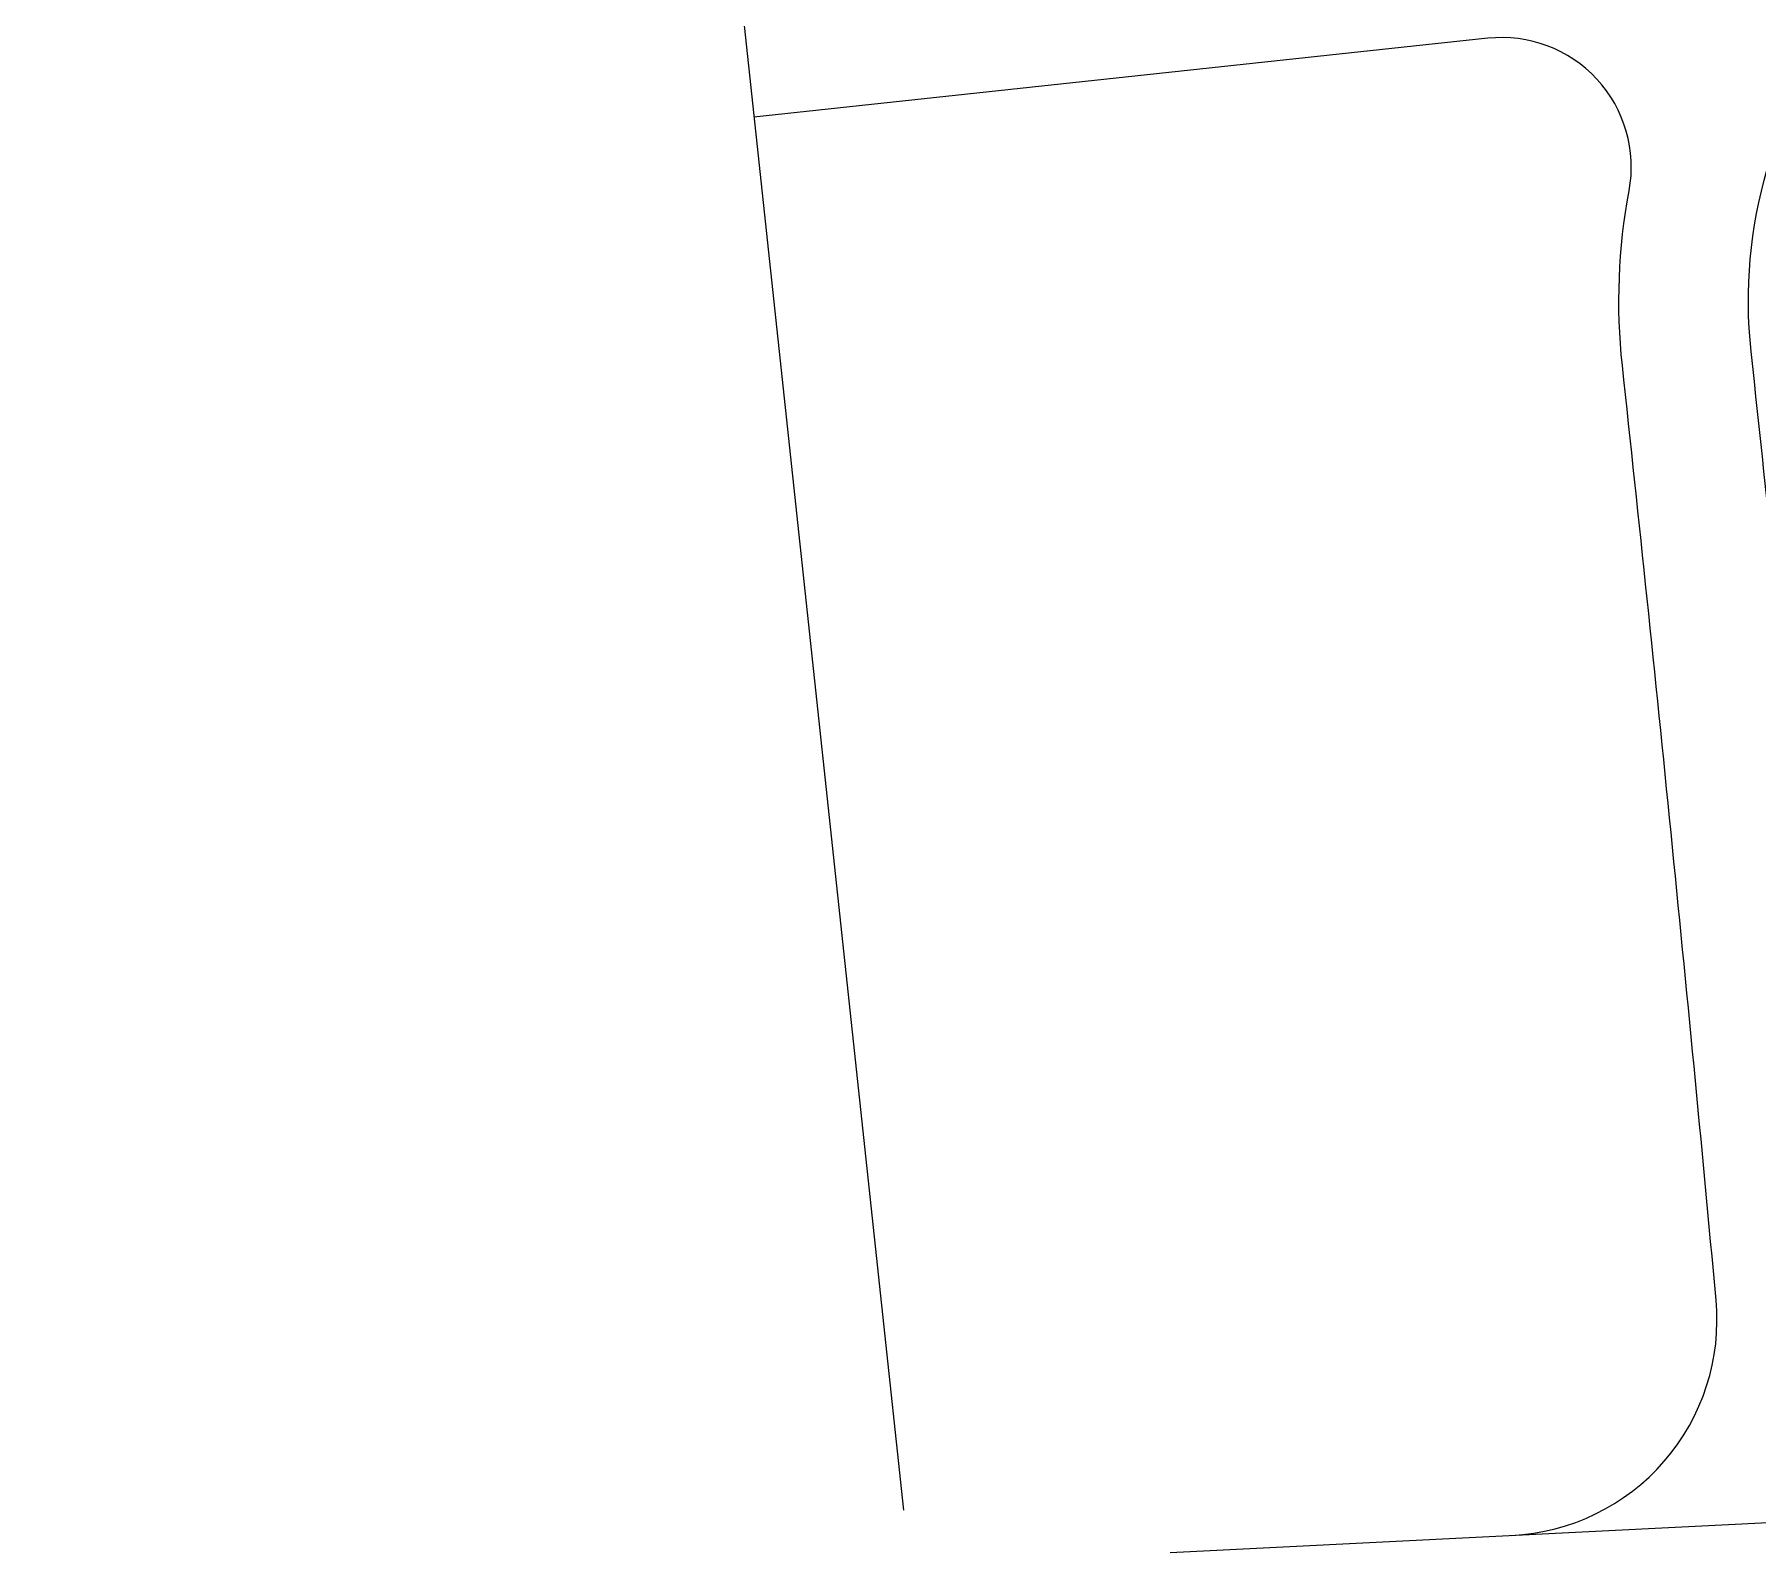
# Model space of a CAD drawing. Extents: x 309418 to 1212698, y 3438380 to 6877191.
# Drawn here: x 606280.64 to 606320.56, y 3438833.14 to 3438868.31 of the extents above; entities that cross this region are included whole.
import ezdxf

# ---------------------------------------------------------------- set-up
doc = ezdxf.new("R2010")
doc.units = 0
doc.header["$MEASUREMENT"] = 0
doc.layers.add('CR-GL$0$CR-SW', color=4, linetype='Continuous')
doc.layers.add('DRAFT LINES', color=32, linetype='Continuous')

msp = doc.modelspace()

# ---------------------------------------------------------------- linework, layer by layer
at = {"layer": 'CR-GL$0$CR-SW'}
for p, q in [((606280.64218, 3439021.44618), (606300.77905, 3438834.12542)), ((606306.94973, 3438833.14387), (606375.26451, 3438836.55716))]:
    msp.add_line(p, q, dxfattribs=at)
at = {"layer": 'DRAFT LINES'}
for points in [[(606327.86622, 3438834.18895, -0.40201528), (606322.63774, 3438838.72461, 0.00399203), (606320.41212, 3438860.96636, -0.19893596), (606322.75147, 3438868.95033, 0.19845624), (606325.55205, 3438878.47585, 0.00041433), (606322.33849, 3438908.47921, -0.0007267), (606321.49492, 3438916.40199, 0.00123263), (606318.06687, 3438948.2914, -0.11893283), (606319.52843, 3438958.72513, 0.12134454), (606320.36179, 3438964.88738), (606317.31945, 3438993.18832, -0.42878542), (606326.68654, 3439004.24058, 0.00289643), (606329.85049, 3439004.4414, -0.44426602), (606340.53652, 3438994.14212, 0.01835834), (606340.67463, 3438962.66355, 0.21504704), (606345.46499, 3438953.109, -0.21630513), (606348.04571, 3438947.9306, -0.01765999), (606348.07977, 3438913.00293, 0.03281001), (606349.03048, 3438882.59523, 0.15429194), (606354.21881, 3438870.42632, -0.15814121), (606358.26082, 3438860.74499, -0.00337914), (606359.37274, 3438845.95966, -0.41961014), (606349.89501, 3438835.28959)], [(606314.87095, 3438833.53965, 0.42663348), (606319.60023, 3438838.99347, 0.0038943), (606317.42951, 3438860.64383, -0.07329746), (606317.58565, 3438864.68532, 0.50257875), (606314.31617, 3438868.21982), (606297.31045, 3438866.39172)]]:
    msp.add_lwpolyline(points, format="xyb", dxfattribs=at)

doc.saveas('drawing.dxf')
